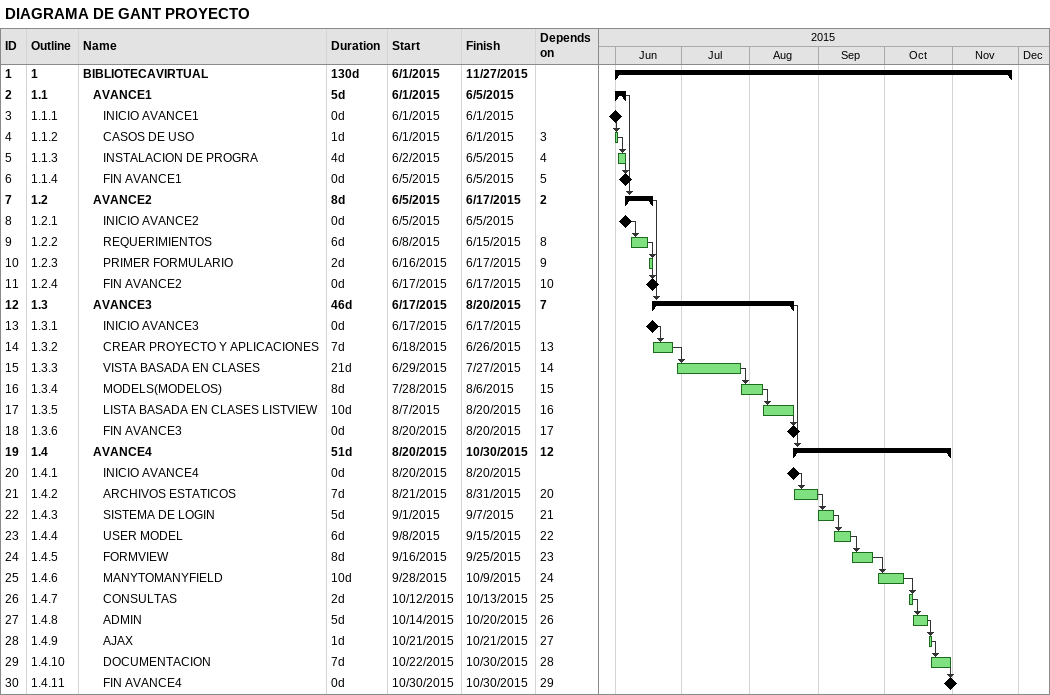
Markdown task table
DIAGRAMA DE GANT PROYECTO

| ID | WBS | Task | Duration | Start | Finish | Predecessors |
|---|---|---|---|---|---|---|
| 1 | 1 | **BIBLIOTECAVIRTUAL** | 130d | 2015-06-01 | 2015-11-27 |  |
| 2 | 1.1 | **AVANCE1** | 5d | 2015-06-01 | 2015-06-05 |  |
| 3 | 1.1.1 | INICIO AVANCE1 | 0d | 2015-06-01 | 2015-06-01 |  |
| 4 | 1.1.2 | CASOS DE USO | 1d | 2015-06-01 | 2015-06-01 | 3 |
| 5 | 1.1.3 | INSTALACION DE PROGRA | 4d | 2015-06-02 | 2015-06-05 | 4 |
| 6 | 1.1.4 | FIN AVANCE1 | 0d | 2015-06-05 | 2015-06-05 | 5 |
| 7 | 1.2 | **AVANCE2** | 8d | 2015-06-05 | 2015-06-17 | 2 |
| 8 | 1.2.1 | INICIO AVANCE2 | 0d | 2015-06-05 | 2015-06-05 |  |
| 9 | 1.2.2 | REQUERIMIENTOS | 6d | 2015-06-08 | 2015-06-15 | 8 |
| 10 | 1.2.3 | PRIMER FORMULARIO | 2d | 2015-06-16 | 2015-06-17 | 9 |
| 11 | 1.2.4 | FIN AVANCE2 | 0d | 2015-06-17 | 2015-06-17 | 10 |
| 12 | 1.3 | **AVANCE3** | 46d | 2015-06-17 | 2015-08-20 | 7 |
| 13 | 1.3.1 | INICIO AVANCE3 | 0d | 2015-06-17 | 2015-06-17 |  |
| 14 | 1.3.2 | CREAR PROYECTO Y APLICACIONES | 7d | 2015-06-18 | 2015-06-26 | 13 |
| 15 | 1.3.3 | VISTA BASADA EN CLASES | 21d | 2015-06-29 | 2015-07-27 | 14 |
| 16 | 1.3.4 | MODELS(MODELOS) | 8d | 2015-07-28 | 2015-08-06 | 15 |
| 17 | 1.3.5 | LISTA BASADA EN CLASES LISTVIEW | 10d | 2015-08-07 | 2015-08-20 | 16 |
| 18 | 1.3.6 | FIN AVANCE3 | 0d | 2015-08-20 | 2015-08-20 | 17 |
| 19 | 1.4 | **AVANCE4** | 51d | 2015-08-20 | 2015-10-30 | 12 |
| 20 | 1.4.1 | INICIO AVANCE4 | 0d | 2015-08-20 | 2015-08-20 |  |
| 21 | 1.4.2 | ARCHIVOS ESTATICOS | 7d | 2015-08-21 | 2015-08-31 | 20 |
| 22 | 1.4.3 | SISTEMA DE LOGIN | 5d | 2015-09-01 | 2015-09-07 | 21 |
| 23 | 1.4.4 | USER MODEL | 6d | 2015-09-08 | 2015-09-15 | 22 |
| 24 | 1.4.5 | FORMVIEW | 8d | 2015-09-16 | 2015-09-25 | 23 |
| 25 | 1.4.6 | MANYTOMANYFIELD | 10d | 2015-09-28 | 2015-10-09 | 24 |
| 26 | 1.4.7 | CONSULTAS | 2d | 2015-10-12 | 2015-10-13 | 25 |
| 27 | 1.4.8 | ADMIN | 5d | 2015-10-14 | 2015-10-20 | 26 |
| 28 | 1.4.9 | AJAX | 1d | 2015-10-21 | 2015-10-21 | 27 |
| 29 | 1.4.10 | DOCUMENTACION | 7d | 2015-10-22 | 2015-10-30 | 28 |
| 30 | 1.4.11 | FIN AVANCE4 | 0d | 2015-10-30 | 2015-10-30 | 29 |
